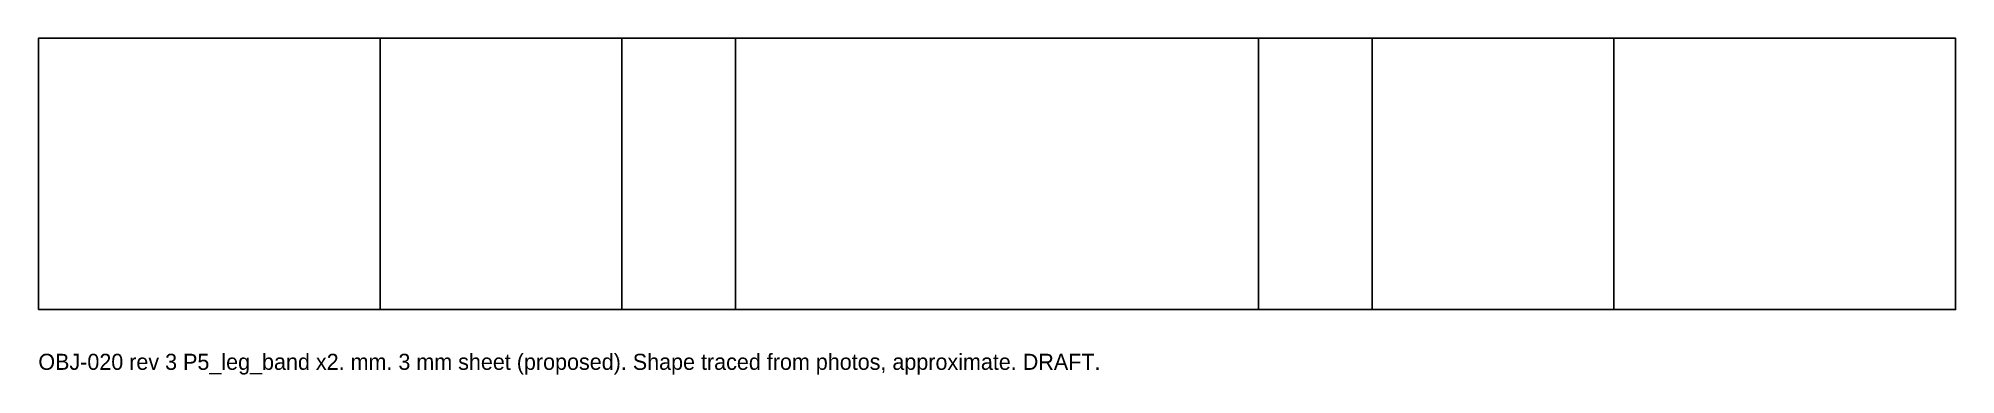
# Model space of a CAD drawing. Header units: millimetres. Extents: x 0 to 953, y -32 to 135.
import ezdxf

# ---------------------------------------------------------------- set-up
doc = ezdxf.new("R2010")
doc.units = ezdxf.units.MM
for name, color, linetype in [('BEND', 5, 'Continuous'), ('CUT', 7, 'Continuous'), ('NOTE', 8, 'Continuous')]:
    doc.layers.add(name, color=color, linetype=linetype)

msp = doc.modelspace()

# ---------------------------------------------------------------- linework, layer by layer
at = {"layer": 'BEND'}
for p, q in [((170, 0), (170, 135)), ((290, 0), (290, 135)), ((346.57, 0), (346.57, 135)), ((606.57, 0), (606.57, 135)), ((663.14, 0), (663.14, 135)), ((783.14, 0), (783.14, 135))]:
    msp.add_line(p, q, dxfattribs=at)
at = {"layer": 'CUT'}
msp.add_lwpolyline([(0, 0), (953.14, 0), (953.14, 135), (0, 135)], close=True, dxfattribs=at)

# ---------------------------------------------------------------- texts
at = {"layer": 'NOTE'}
msp.add_text('OBJ-020 rev 3 P5_leg_band x2. mm. 3 mm sheet (proposed). Shape traced from photos, approximate. DRAFT.', height=8, dxfattribs=at).set_placement((0, -30))

doc.saveas('drawing.dxf')
